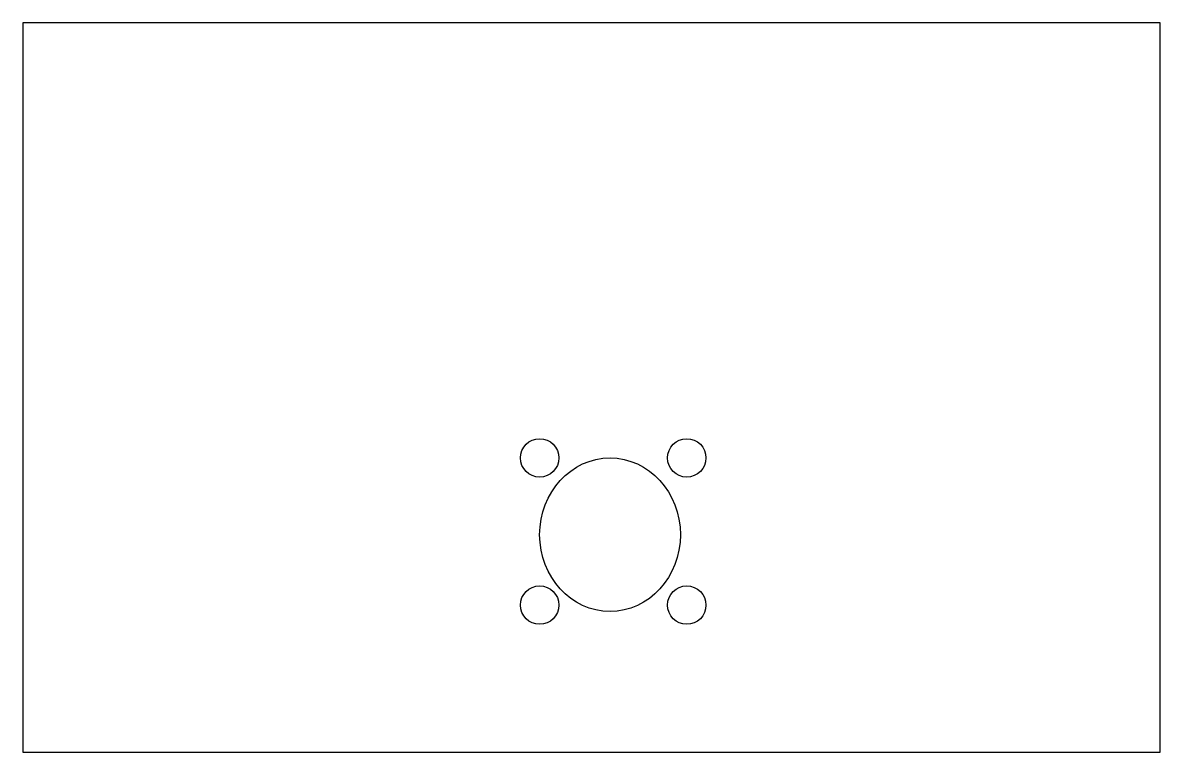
# Model space of a CAD drawing. Header units: inches. Extents: x 0 to 3.5, y -0.12 to 2.13.
import ezdxf

# ---------------------------------------------------------------- set-up
doc = ezdxf.new("R2010")
doc.units = ezdxf.units.IN
doc.header["$MEASUREMENT"] = 0

msp = doc.modelspace()

# ---------------------------------------------------------------- linework, layer by layer
at = {"color": 7, "linetype": 'Continuous', "lineweight": 25}
for p, q in [((0, 2.126), (0, -0.1181)), ((3.5, 2.126), (0, 2.126)), ((3.5, -0.1181), (3.5, 2.126)), ((0, -0.1181), (3.5, -0.1181))]:
    msp.add_line(p, q, dxfattribs=at)
for centre in [(1.5905, 0.7874), (2.0432, 0.7874), (1.5905, 0.3346), (2.0432, 0.3346)]:
    msp.add_circle(centre, 0.0591, dxfattribs=at)
msp.add_ellipse((1.807, 0.5512), major_axis=(0, -0.2362), ratio=0.916667, dxfattribs=at)

doc.saveas('drawing.dxf')
